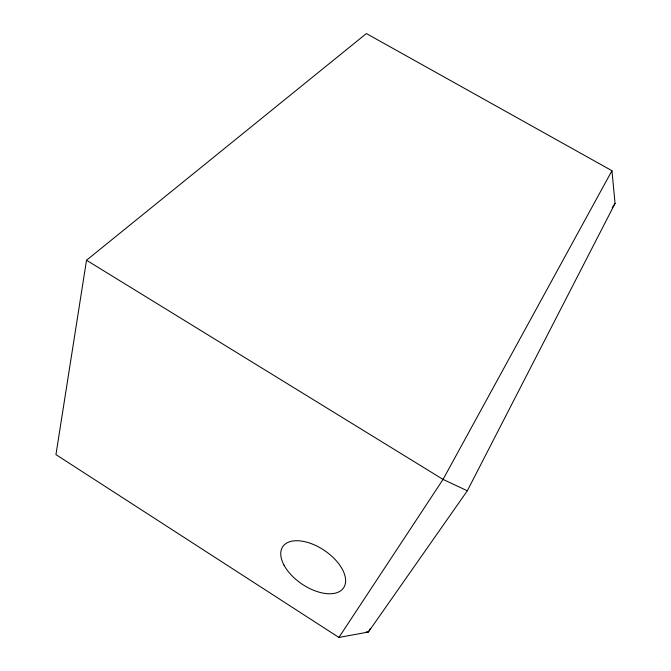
<?xml version="1.0" encoding="UTF-8"?>
<svg xmlns="http://www.w3.org/2000/svg" width="671" height="671" viewBox="0 0 671 671"><rect width="100%" height="100%" fill="white"/><g stroke="black" fill="none" stroke-linecap="round" stroke-linejoin="round"><path stroke-width="1.01" d="M86.517 260.239L55.945 454.611L338.905 637.45L368.379 632.04L467.326 490.778L615.055 203.422L611.952 170.711L366.374 33.55L86.517 260.239L443.053 479.413L467.326 490.778M370.367 628.35L368.379 632.04L366.307 631.847M611.952 170.711L443.053 479.413L338.905 637.45M612.204 207.8L615.055 203.422M283.992 565.125A36.72 20.197 34.1 0 0 340.046 591.21A36.72 20.197 34.1 0 0 315.513 545.414A36.72 20.197 34.1 0 0 283.992 565.125"/></g></svg>
